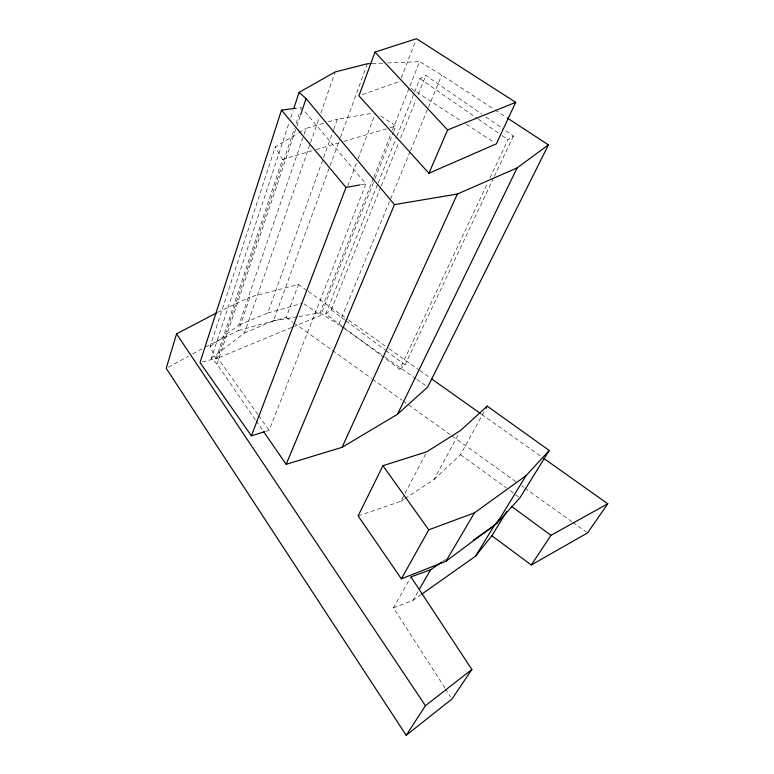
<?xml version="1.0" encoding="UTF-8"?>
<svg xmlns="http://www.w3.org/2000/svg" width="774" height="774" viewBox="0 0 774 774"><rect width="100%" height="100%" fill="white"/><g stroke="black" fill="none" stroke-linecap="round" stroke-linejoin="round"><path stroke-width="0.58" stroke-dasharray="3.87 2.9" d="M291.701 327.402L215.946 358.855L210.093 346.549L275.244 146.925L297.835 133.37M255.343 419.663L216.972 364.109L211.292 358.362L289.244 122.195M290.763 117.609L293.027 110.73M215.946 358.855L282.452 159.483L275.244 146.925M257.994 414.651L217.658 357.917L294.546 128.116M296.074 123.55L299.141 114.397M300.67 109.831L301.434 107.538L295.571 108.302M216.972 364.109L296.471 127.217M296.858 126.065L300.699 114.629M210.093 346.549L238.818 325.099L303.698 135.295M304.095 134.154L306.049 128.436L323.958 123.143M205.458 346.926L238.518 330.546L250.012 297.032L298.483 284.503L307.346 290.792M211.292 358.362L244.342 333.081L310.171 143.79M310.567 142.658L319.285 117.571M320.871 113.004L335.152 71.953M238.818 325.099L267.736 313.006L323.135 158.844M323.542 157.712L333.323 130.506M333.729 129.374L337.396 119.177L372.207 113.256M244.342 333.081L273.396 320.9L329.685 166.845M330.092 165.713L340.028 138.527M340.444 137.385L367.35 63.758M238.518 330.546L286.206 317.369L298.483 284.503M347.729 185.924L357.617 159.995M358.052 158.873L375.255 113.788M401.232 77.922L415.619 40.945M265.801 431.331L269.12 430.296L365.947 183.835L303.766 110.295M299.064 316.489L320.059 312.88L373.397 178.291M373.842 177.169L390.725 134.55M392.505 130.061L419.614 61.649L441.731 75.068L494.064 109.318M292.814 326.938L320.668 315.376L374.548 179.8M374.993 178.678L393.25 132.741M393.695 131.619L395.92 126.017L378.573 114.571M342.05 326.173L325.69 313.954L377.751 183.989M378.196 182.877L396.598 136.94M397.043 135.818L414.1 93.238M414.545 92.125L419.934 78.677L425.835 75.407L481.95 114.223M325.69 313.954L331.262 309.881L380.798 187.056M381.253 185.944L398.813 142.397M400.613 137.927L415.928 99.972M418.183 94.389L425.835 75.407M343.617 328.166L338.664 324.703L409.978 151.965M410.443 150.853L427.925 108.505M428.39 107.392L441.731 75.068M343.017 326.899L399.81 369.304L487.92 182.364M489.981 177.991L508.025 139.726L513.452 136.011L504.59 129.887M399.81 369.304L405.054 364.873L493.841 177.43M494.354 176.337L513.452 136.011M358.12 515.929L400.893 501.3L425.69 453.874M404.918 498.649L434.079 479.464L458.295 434.649M434.079 479.464L460.501 454.667L484.321 411.4M444.837 687.863L393.444 607.784L410.936 576.882M393.444 607.784L412.871 600.44L418.221 591.22M412.871 600.44L420.708 594.916M442.564 561.489L445.534 559.438M400.893 501.3L403.912 499.307M298.861 132.751L306.049 128.436M168.345 367.166L188.498 356.175M192.736 353.863L203.339 348.087M217.513 312.454L250.012 297.032M362.348 94.602L399.926 81.28M328.437 121.818L337.396 119.177M282.452 159.483L314.873 149.924M316.024 149.585L342.659 141.729M343.82 141.39L388.974 128.068M390.125 127.729L395.92 126.017M267.736 313.006L301.86 303.456M202.208 361.99L217.658 357.917M361.255 184.686L365.947 183.835M273.396 320.9L297.893 316.692M372.101 63.565L382.791 63.139M387.542 62.946L419.614 61.649M320.059 312.88L338.664 324.703M410.975 88.449L462.233 121.673M466.248 124.275L494.393 142.522M495.07 109.976L506.138 117.222M485.888 116.942L503.613 129.2M419.934 78.677L477.335 118.461M478.332 119.148L501.097 134.928M502.084 135.614L508.025 139.726M303.979 303.824L320.668 315.376M344.604 328.853L384.194 356.543M385.181 357.23L415.861 378.689M416.857 379.376L427.741 386.99M308.333 291.488L347.739 319.42M348.716 320.117L388.122 348.048M389.109 348.745L418.657 369.701M419.643 370.398L430.479 378.08M481.699 414.39L541.781 456.979M286.206 317.369L293.085 322.284M294.062 322.981L331.369 349.664M332.346 350.37L371.617 378.447M372.594 379.154L402.045 400.216M403.031 400.922L451.126 435.317M452.113 436.023L515.919 481.66M521.811 485.869L523.775 487.272M524.753 487.978L571.87 521.676M572.857 522.382L586.595 532.212M460.501 454.667L506.312 487.92M510.211 490.745L519.954 497.817M331.262 309.881L344.682 319.885M345.639 320.591L384.93 349.877M385.887 350.583L405.054 364.873M258.69 415.628L269.12 430.296M256.03 420.65L262.879 430.576M445.485 688.87L450.691 696.977"/><path stroke-width="1.16" d="M216.43 312.967L176.54 333.865L166.226 368.327L406.176 735.3L451.987 699.009L471.859 669.481L410.936 576.882L430.692 569.703L441.577 562.176M295.571 108.302L281.494 110.111L200.002 362.571L251.405 435.839L264.689 431.679M293.781 108.437L299.083 92.387L335.152 71.953L367.35 63.758L370.91 63.613M300.699 114.629L306.078 98.608L299.083 92.387M374.993 52.09L358.933 95.812L428.931 173.279L496.395 143.819L515.707 102.332L416.489 38.7L374.993 52.09L447.595 129.955L428.931 173.279M251.405 435.839L346.007 187.443L360.084 184.899M263.566 431.563L286.177 464.303L394.45 204.607L457.347 194.032L517.138 167.881L548.408 144.883L507.144 117.88M286.177 464.303L342.089 447.324L457.347 194.032M342.089 447.324L397.459 414.274L517.138 167.881M382.937 465.696L358.12 515.929L401.377 578.826L445.979 561.227L496.889 523.301L519.954 497.817L549.221 450.478L487.223 406.127L460.549 430.479L426.793 451.774L382.937 465.696L428.748 529.832L401.377 578.826M548.408 144.883L427.741 386.99L397.459 414.274M486.062 408.237L487.223 406.127M419.402 589.169L430.692 569.703M445.979 561.227L474.433 512.872L526.068 475.633L549.221 450.478M421.685 594.219L475.526 556.206L494.044 525.894L499.249 519.422M496.889 523.301L526.068 475.633M475.526 556.206L491.838 535.753L506.68 511.585M406.176 735.3L425.448 705.714L471.859 669.481M491.838 535.753L531.303 564.981L550.982 535.318L607.774 503.768L543.754 458.382M607.774 503.768L587.582 532.909L531.303 564.981M473.262 540.271L494.044 525.894M447.595 129.955L515.707 102.332M428.748 529.832L474.433 512.872M431.457 378.776L480.712 413.684M511.362 506.254L550.982 535.318M281.494 110.111L346.007 187.443M306.078 98.608L394.45 204.607M176.54 333.865L425.448 705.714"/></g></svg>
